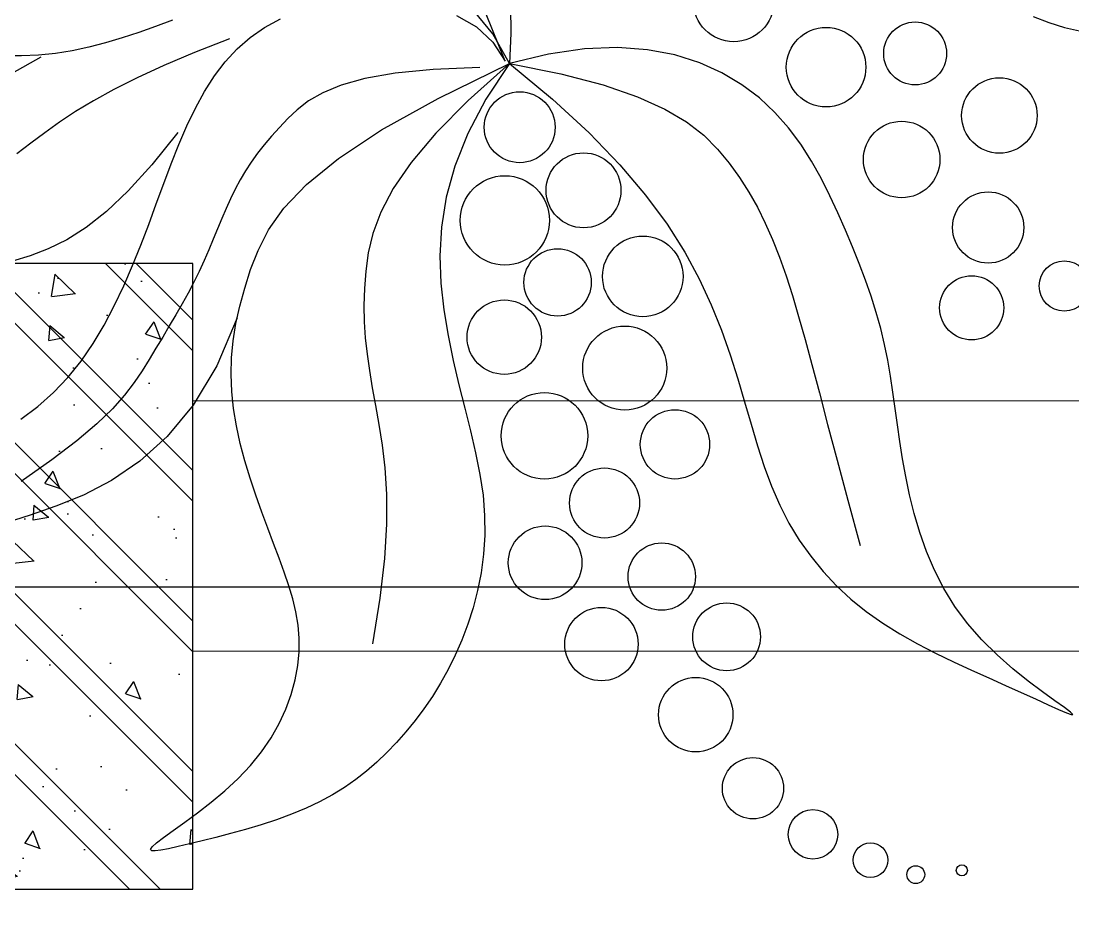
# Model space of a CAD drawing. Header units: millimetres. Extents: x -1030105 to 906887, y -616134 to 1220667.
# Drawn here: x -99296 to -98455, y 529539 to 530248 of the extents above; entities that cross this region are included whole.
import ezdxf
from ezdxf.enums import TextEntityAlignment as Align

# ---------------------------------------------------------------- set-up
doc = ezdxf.new("R2010")
doc.units = ezdxf.units.MM
doc.header["$MEASUREMENT"] = 0
for name, pattern in [('CENTER', [2, 1.25, -0.25, 0.25, -0.25]), ('DASH', [0.35, 0.25, -0.1]), ('DASHED', [0.75, 0.5, -0.25])]:
    doc.linetypes.add(name, pattern=pattern)
for name, color, linetype in [('A-Column', 4, 'Continuous'), ('A-Furniture', 143, 'Continuous'), ('A-Tree', 98, 'Continuous'), ('XR-BC-zColumn$0$LBC - BEACH CLUB - 240809 DG Rev$0$DA-WALL-PATT', 8, 'Continuous')]:
    doc.layers.add(name, color=color, linetype=linetype)
doc.layers.add('A-Wall', color=6, linetype='Continuous', lineweight=9)
doc.styles.add('Arial_Bold', font='arialbd.ttf')

# ---------------------------------------------------------------- blocks, each defined once
blk = doc.blocks.new('FUR')
at = {"layer": 'A-Furniture', "color": 8, "linetype": 'DASH', "lineweight": 9, "ltscale": 1000, "const_width": 50}
blk.add_lwpolyline([(-33574.116996225, 38198.03701352875), (-3.274180926382542e-10, 38211.88251353393), (0, 0), (-7049.126603505938, -1.164153218269348e-10, -0.3011393681377011), (-23981.73349209089, -18888.11748647457), (-49064.43265007329, -18888.11748647457, -0.06124952190979967), (-52473.9447657284, -15923.13210822688), (-52473.9447657284, -15923.13210822688, -0.127607782766149), (-56769.0085550223, -7888.247632739716), (-57047.06649999994, -6235.426486474578, -0.1924218543560013), (-53256.03130311794, 9916.925028712954), (-55726.52506250713, 11649.12232822133, -0.09220963238652186), (-52805.8425345454, 17542.93784715806, -0.09579334497253111), (-54512.04080293298, 23938.01559452759, -0.1077169431674273), (-53957.97341630229, 28268.68321032356, -0.2285839789093287), (-47025.84992466056, 33492.16687116434, 0.2045490622853214), (-42688.61020563537, 36230.61212708103, 0.1311708844373413), (-42047.51066320275, 38025.4441493589, -0.3035398224954187), (-39524.66233420366, 41042.55836063065, -0.3273425619805889)], format="xyb", close=True, dxfattribs=at)
at = {"layer": 'A-Furniture', "color": 8, "linetype": 'DASH', "ltscale": 50}
blk.add_open_spline([(-56447.03599999993, -6097.049467972713), (-55194.80878073322, -4879.432741814177), (-50278.88373038909, -2284.573604768259), (-42421.47772418463, -5454.796933513135), (-32732.45049999998, -11254.02927138517), (-23301.95049999998, -9202.029271385167), (-18023.95049999998, -504.5292713851668), (-16595.45049999998, 8921.470728614833), (-19600.32320915881, 15918.27845925349), (-21321.18391267408, 18705.60147339047), (-21789.72381129679, 19344.96383619693)], degree=3, knots=[32574.7262056019, 32574.7262056019, 32574.7262056019, 32574.7262056019, 37697.74124470179, 48060.13185932349, 55585.25195803288, 69452.98974218499, 76151.42226405158, 84447.8370469563, 94470.7732435007, 98031.73488863441, 98031.73488863441, 98031.73488863441, 98031.73488863441], dxfattribs=at)
blk = doc.blocks.new('CAY8')
at = {"color": 0, "linetype": 'ByBlock'}
for p, q in [((228.54305596823, 579.7767229568726), (227.7849597916083, 579.9934766523456)), ((227.7849597916083, 579.9934766523456), (228.434608818885, 578.5095494208235)), ((228.434608818885, 578.5095494208235), (230.5576977554902, 575.1957228446499)), ((230.5649945906498, 578.0593684473224), (228.54305596823, 579.7767229568726)), ((230.5576977554902, 575.1957228446499), (233.9070890959138, 570.2062252904234)), ((233.7068729003095, 575.0414932372678), (230.5649945906498, 578.0593684473224)), ((237.824788138847, 570.923177440347), (233.7068729003095, 575.0414932372678)), ((233.9070890959138, 570.2062252904234), (238.1574372819105, 563.7661468222304)), ((242.7748375484898, 565.9045011694125), (237.824788138847, 570.923177440347)), ((238.1574372819105, 563.7661468222304), (242.9833967540562, 556.1005775022586)), ((248.4131183706795, 560.1855445386263), (242.7748375484898, 565.9045011694125)), ((254.5957278474471, 553.966387661103), (248.4131183706795, 560.1855445386263)), ((242.9833967540562, 556.1005775022586), (248.059621954957, 547.4346073942015)), ((261.1808487358376, 547.4148060442985), (254.5957278474471, 553.966387661103)), ((248.059621954957, 547.4346073942015), (253.0607673255818, 537.9933265614909)), ((268.0350058553759, 540.569356772643), (261.1808487358376, 547.4148060442985)), ((253.0607673255818, 537.9933265614909), (257.6614873077506, 528.0018250665762)), ((275.0268095418451, 533.4362923239914), (268.0350058553759, 540.569356772643)), ((282.0248701303735, 526.0218651765917), (275.0268095418451, 533.4362923239914)), ((257.6614873077506, 528.0018250665762), (261.5364363427598, 517.6851929732165)), ((288.8977979559586, 518.3323278085609), (282.0248701303735, 526.0218651765917)), ((261.5364363427598, 517.6851929732165), (264.4322202932253, 507.2414261919348)), ((295.5142033542525, 510.3739326986051), (288.8977979559586, 518.3323278085609)), ((301.7426966605799, 502.1529323244486), (295.5142033542525, 510.3739326986051)), ((264.4322202932253, 507.2414261919348), (266.383250708679, 496.7601440256785)), ((307.4518882105276, 493.6755791647975), (301.7426966605799, 502.1529323244486)), ((266.383250708679, 496.7601440256785), (267.4958905588592, 486.3038716249448)), ((312.5322866161023, 484.9470836177225), (307.4518882105276, 493.6755791647975)), ((267.4958905588592, 486.3038716249448), (267.8765028131766, 475.9351341406236)), ((316.9619936003601, 475.9684877633354), (312.5322866161023, 484.9470836177225)), ((580.7422597632412, 481.0038326065423), (587.594332094699, 482.7274387717353)), ((587.594332094699, 482.7274387717353), (594.6653872682818, 484.0883997266083)), ((594.6653872682818, 484.0883997266083), (601.9992217712806, 485.0742105147965)), ((601.9992217712806, 485.0742105147965), (609.6396320906588, 485.6723661802625)), ((609.6396320906588, 485.6723661802625), (617.6001742562166, 485.8828667590224)), ((617.6001742562166, 485.8828667590224), (625.7734424629471, 485.7557322617886)), ((625.7734424629471, 485.7557322617886), (634.0217904492038, 485.3534876913272)), ((634.0217904492038, 485.3534876913272), (642.2075719525546, 484.7386580511247)), ((642.2075719525546, 484.7386580511247), (650.193140710895, 483.9737683440781)), ((650.193140710895, 483.9737683440781), (657.8408504617928, 483.1213435736081)), ((657.8408504617928, 483.1213435736081), (665.0130549436017, 482.2439087430048)), ((665.0130549436017, 482.2439087430048), (671.5721078933657, 481.4039888552961)), ((567.5198776778652, 476.5187044715731), (574.0653737866178, 478.9300861875254)), ((574.0653737866178, 478.9300861875254), (580.7422597632412, 481.0038326065423)), ((671.5721078933657, 481.4039888552961), (677.3834913730698, 480.6474355832634)), ((677.3834913730698, 480.6474355832634), (682.3252007419742, 479.9534072779807)), ((682.3252007419742, 479.9534072779807), (686.2783596820536, 479.2843889587693)), ((686.2783596820536, 479.2843889587693), (689.1240918758067, 478.6028656467188)), ((689.1240918758067, 478.6028656467188), (690.7435210063868, 477.8713223612158)), ((691.0177707562925, 477.0522441228259), (689.8279648078915, 476.1081159517871)), ((690.7435210063868, 477.8713223612158), (691.0177707562925, 477.0522441228259)), ((267.8765028131766, 475.9351341406236), (267.6314504428101, 465.7164567224263)), ((320.7410091633665, 466.7397916012433), (316.9619936003601, 475.9684877633354)), ((554.6478691141547, 470.7330549730123), (561.0619749493653, 473.7821924145919)), ((561.0619749493653, 473.7821924145919), (567.5198776778652, 476.5187044715731)), ((676.8276924507754, 472.1419452095815), (669.8807273076109, 470.3026675283127)), ((682.6484609031413, 473.6936077879818), (676.8276924507754, 472.1419452095815)), ((687.0552268439442, 475.0014228683376), (682.6484609031413, 473.6936077879818)), ((689.8279648078915, 476.1081159517871), (687.0552268439442, 475.0014228683376)), ((323.8693333045321, 457.2609951314462), (320.7410091633665, 466.7397916012433)), ((541.8592839485373, 463.7052405252198), (548.2441914064348, 467.3785866987109)), ((548.2441914064348, 467.3785866987109), (554.6478691141547, 470.7330549730123)), ((662.0953712942155, 468.1320071383034), (653.7594302318776, 465.5861964342712)), ((669.8807273076109, 470.3026675283127), (662.0953712942155, 468.1320071383034)), ((267.6314504428101, 465.7164567224263), (266.8670964167122, 455.7103645220941)), ((296.0507108769834, 437.3696902261599), (298.3755771013984, 461.1292075637557)), ((535.5119165829765, 459.6942589806658), (541.8592839485373, 463.7052405252198)), ((645.1607099419507, 462.6214678108681), (636.5870162451993, 459.1940536630736)), ((653.7594302318776, 465.5861964342712), (645.1607099419507, 462.6214678108681)), ((266.8670964167122, 455.7103645220941), (265.689803705538, 445.9793826892073)), ((326.3469660243809, 447.5320983542715), (323.8693333045321, 457.2609951314462)), ((523.0048815037026, 450.5843598923839), (529.2208591535764, 455.326884593569)), ((529.2208591535764, 455.326884593569), (535.5119165829765, 459.6942589806658)), ((628.3261549623876, 455.2601863848849), (620.6200498271082, 450.7948559098168)), ((636.5870162451993, 459.1940536630736), (628.3261549623876, 455.2601863848849)), ((516.8827534762622, 445.4479274056957), (523.0048815037026, 450.5843598923839)), ((620.6200498271082, 450.7948559098168), (613.5270962238737, 445.8480823284062)), ((265.689803705538, 445.9793826892073), (264.205935279484, 436.5860363743941)), ((328.1739073233057, 437.5531012693918), (326.3469660243809, 447.5320983542715)), ((510.8732449151448, 439.8988296624175), (516.8827534762622, 445.4479274056957)), ((613.5270962238737, 445.8480823284062), (607.0598074487807, 440.4886432690055)), ((504.9951256633231, 433.9183091902178), (510.8732449151448, 439.8988296624175)), ((607.0598074487807, 440.4886432690055), (601.2306967988425, 434.7853163603595)), ((264.205935279484, 436.5860363743941), (262.5145546937292, 427.5709669323205)), ((293.8916458321346, 416.3112546407738), (296.0507108769834, 437.3696902261599)), ((329.3501572005207, 427.3240038772656), (328.1739073233057, 437.5531012693918)), ((499.2744650129043, 427.4886505917038), (504.9951256633231, 433.9183091902178)), ((601.2306967988425, 434.7853163603595), (596.0522775698282, 428.8068792310823)), ((596.0522775698282, 428.8068792310823), (591.5370630591442, 422.6221095103774)), ((262.5145546937292, 427.5709669323205), (260.6855278454768, 418.8872805300725)), ((329.8757156559604, 416.8448061773688), (329.3501572005207, 427.3240038772656)), ((493.766530048737, 420.5963067634748), (499.2744650129043, 427.4886505917038)), ((260.6855278454768, 418.8872805300725), (258.7814212181565, 410.466199539298)), ((488.5338873046076, 413.2287726747109), (493.766530048737, 420.5963067634748)), ((536.3946233822953, 399.137192581702), (548.2410569418153, 419.5125427911207)), ((591.5370630591442, 422.6221095103774), (587.6975665629525, 416.2997848269242)), ((291.9140235874966, 397.6537806378929), (293.8916458321346, 416.3112546407738)), ((329.7797803823069, 406.1071715018279), (329.8757156559604, 416.8448061773688)), ((483.6391033137788, 405.37354329564), (488.5338873046076, 413.2287726747109)), ((587.6975665629525, 416.2997848269242), (584.5463013778735, 409.9086828090094)), ((258.7814212181565, 410.466199539298), (256.8648012942158, 402.2389463308591)), ((584.5463013778735, 409.9086828090094), (582.0790964049247, 403.4967393815768)), ((256.8648012942158, 402.2389463308591), (254.9982345566259, 394.1367432765346)), ((329.2083398390405, 395.0694165086552), (329.7797803823069, 406.1071715018279)), ((479.1447446104303, 397.0181135962284), (483.6391033137788, 405.37354329564)), ((582.0790964049247, 403.4967393815768), (580.2250429638898, 397.0285236498476)), ((290.1334857633865, 381.0971480466342), (291.9140235874966, 397.6537806378929)), ((475.1133777272353, 388.1499785463766), (479.1447446104303, 397.0181135962284)), ((527.0477186799562, 381.0596376957128), (536.3946233822953, 399.137192581702)), ((580.2250429638898, 397.0285236498476), (578.8965479783601, 390.4477630155689)), ((254.9982345566259, 394.1367432765346), (253.2442874878998, 386.0908127467283)), ((328.3365801785858, 383.6815211880548), (329.2083398390405, 395.0694165086552)), ((253.2442874878998, 386.0908127467283), (251.6655265710087, 378.0323771135463)), ((471.6075691988972, 378.7566331159851), (475.1133777272353, 388.1499785463766)), ((578.8965479783601, 390.4477630155689), (578.0060183729747, 383.6981848801606)), ((288.5656739813003, 366.3412366972934), (290.1334857633865, 381.0971480466342)), ((327.3396875521885, 371.893465529969), (328.3365801785858, 383.6815211880548)), ((519.846842511799, 365.026651733433), (527.0477186799562, 381.0596376957128)), ((578.0060183729747, 383.6981848801606), (577.465861071194, 376.7235166445189)), ((251.6655265710087, 378.0323771135463), (250.324518289317, 369.8926587475235)), ((468.6898855581549, 368.8255722744962), (471.6075691988972, 378.7566331159851)), ((577.465861071194, 376.7235166445189), (577.1884829970022, 369.467485710129)), ((250.324518289317, 369.8926587475235), (249.2702730536275, 361.6133008852066)), ((326.392848112142, 359.655229524602), (327.3396875521885, 371.893465529969)), ((287.2262298613587, 353.0859264199044), (288.5656739813003, 366.3412366972934)), ((466.3832678910931, 358.3541907893468), (468.6898855581549, 368.8255722744962)), ((514.4384945542351, 350.7850082956011), (519.846842511799, 365.026651733433)), ((577.1884829970022, 369.467485710129), (577.0862910754313, 361.8738194786729)), ((249.2702730536275, 361.6133008852066), (248.4975769907196, 353.1776302195303)), ((325.6712480098886, 346.9167931620923), (326.392848112142, 359.655229524602)), ((577.0862910754313, 361.8738194786729), (577.0716922290903, 353.8862453512429)), ((464.5521554935785, 347.3794826158282), (466.3832678910931, 358.3541907893468)), ((577.0716922290903, 353.8862453512429), (577.0612644822559, 345.4745428444894)), ((248.4975769907196, 353.1776302195303), (247.9876601554006, 344.5793943103581)), ((286.1307950244682, 341.0310970442388), (287.2262298613587, 353.0859264199044)), ((510.4691744838074, 338.0814809828244), (514.4384945542351, 350.7850082956011)), ((247.9876601554006, 344.5793943103581), (247.7217526035256, 335.8123407153926)), ((325.3500733980491, 333.6281364324477), (325.6712480098886, 346.9167931620923)), ((463.0213622137107, 335.9483415063096), (464.5521554935785, 347.3794826158282)), ((577.0612644822559, 345.4745428444894), (576.9882702519917, 336.7126999365737)), ((285.2950110915353, 329.8766283996101), (286.1307950244682, 341.0310970442388)), ((507.5853819769927, 326.6628433964306), (510.4691744838074, 338.0814809828244)), ((247.7217526035256, 335.8123407153926), (247.6810843898365, 326.8702169932531)), ((325.6045104283276, 319.739239325414), (325.3500733980491, 333.6281364324477)), ((461.6157018993927, 324.1076612130946), (463.0213622137107, 335.9483415063096)), ((576.9882702519917, 336.7126999365737), (576.7901430567017, 327.700756720953)), ((247.6810843898365, 326.8702169932531), (247.8468855694027, 317.7467707034757)), ((284.737648007098, 319.3583522138233), (285.2950110915353, 329.8766283996101)), ((576.7901430567017, 327.700756720953), (576.4043164121704, 318.5387532918703)), ((460.1599883990511, 311.904335488618), (461.6157018993927, 324.1076612130946)), ((505.4336167103993, 316.2758691365034), (507.5853819769927, 326.6628433964306)), ((247.8468855694027, 317.7467707034757), (248.2003861974245, 308.4357494038286)), ((284.4899890125762, 309.3559078017734), (284.737648007098, 319.3583522138233)), ((326.6261512537258, 305.1753045594978), (325.6045104283276, 319.739239325414)), ((503.6603783600458, 306.6673318035846), (505.4336167103993, 316.2758691365034)), ((576.4043164121704, 318.5387532918703), (575.7682238371945, 309.326729741997)), ((458.4790355601963, 299.3852580856419), (460.1599883990511, 311.904335488618)), ((248.2003861974245, 308.4357494038286), (248.7228163289055, 298.9309006529311)), ((284.5864456734143, 299.7848863756026), (284.4899890125762, 309.3559078017734)), ((501.9575272526945, 297.6105781420429), (503.6603783600458, 306.6673318035846)), ((575.7682238371945, 309.326729741997), (574.8192988474275, 300.1647261651178)), ((328.6722120328941, 289.7624257638618), (326.6261512537258, 305.1753045594978)), ((574.8192988474275, 300.1647261651178), (573.4949749608804, 291.1527826548208)), ((248.7228163289055, 298.9309006529311), (249.4235609365733, 289.2363928313443)), ((285.0614295553842, 290.560879148763), (284.5864456734143, 299.7848863756026)), ((456.3976572317133, 286.5973227561426), (458.4790355601963, 299.3852580856419)), ((500.1983663103547, 288.9852474664458), (501.9575272526945, 297.6105781420429)), ((642.7161815662275, 294.4207004401924), (658.8035235170482, 296.2841502324536)), ((658.8035235170482, 296.2841502324536), (673.9072955171887, 296.67846155794)), ((673.9072955171887, 296.67846155794), (687.8560778239207, 296.2631734687548)), ((687.8560778239207, 296.2631734687548), (700.539868047048, 295.5795651804237)), ((249.4235609365733, 289.2363928313443), (250.4246246620187, 279.3980776051703)), ((285.9493522243883, 281.599477333004), (285.0614295553842, 290.560879148763)), ((332.016314926108, 273.3019192963638), (328.6722120328941, 289.7624257638618)), ((573.4949749608804, 291.1527826548208), (571.732685694582, 282.3909393048907)), ((608.2764667831962, 283.6482292404489), (625.8166894076512, 290.4285731269574)), ((625.8166894076512, 290.4285731269574), (642.7161815662275, 294.4207004401924)), ((453.7406672610468, 273.5874232524238), (456.3976572317133, 286.5973227561426)), ((498.3015591059102, 280.6975522355806), (500.1983663103547, 288.9852474664458)), ((250.4246246620187, 279.3980776051703), (251.8761670633121, 269.472227463435)), ((287.2846252453473, 272.8162721409262), (285.9493522243883, 281.599477333004)), ((496.1857692116555, 272.653704907907), (498.3015591059102, 280.6975522355806)), ((571.732685694582, 282.3909393048907), (569.4776853887179, 273.9521420292895)), ((590.2669334361799, 273.4201297277777), (608.2764667831962, 283.6482292404489)), ((667.3650333104542, 273.9266104072613), (685.9874255370687, 278.6561099316841)), ((336.9320820922676, 255.5951015136834), (332.016314926108, 273.3019192963638)), ((450.3075745089463, 260.4047702748594), (453.7406672610468, 273.5874232524238)), ((569.4776853887179, 273.9521420292895), (566.706511675382, 265.8009600220339)), ((571.9595091088722, 259.0847355350725), (590.2669334361799, 273.4201297277777)), ((652.0305097563269, 269.3315399567673), (667.3650333104542, 273.9266104072613)), ((251.8761670633121, 269.472227463435), (253.9283477000299, 259.5151148933965)), ((289.1016601840984, 264.1268547854579), (287.2846252453473, 272.8162721409262)), ((493.7696601996886, 264.759917941361), (496.1857692116555, 272.653704907907)), ((639.5177345782595, 264.8552672918249), (652.0305097563269, 269.3315399567673)), ((291.4348686064786, 255.4468164788723), (289.1016601840984, 264.1268547854579)), ((490.9718956425659, 256.9224037945332), (493.7696601996886, 264.759917941361)), ((566.706511675382, 265.8009600220339), (563.403523010611, 257.8748682994792)), ((629.3605874785153, 260.4821611256284), (639.5177345782595, 264.8552672918249)), ((253.9283477000299, 259.5151148933965), (256.7313261307008, 249.5830123839496)), ((445.7966678876128, 247.1078423134841), (450.3075745089463, 260.4047702748594)), ((553.5256135442633, 239.9825076100988), (571.9595091088722, 259.0847355350725)), ((563.403523010611, 257.8748682994792), (559.5530778494594, 250.111341876147)), ((621.0929481598159, 256.1965901705207), (629.3605874785153, 260.4821611256284)), ((107.3196061582439, 251.6966398855529), (100.7057624676472, 256.1447648201884)), ((294.4064981465654, 246.6763498846503), (291.4348686064786, 255.4468164788723)), ((343.6931356924342, 236.4432887743988), (336.9320820922676, 255.5951015136834)), ((487.7111391125818, 249.0473749256871), (490.9718956425659, 256.9224037945332)), ((608.3617116789919, 247.8255287414377), (614.2486963257343, 251.982923138059)), ((614.2486963257343, 251.982923138059), (621.0929481598159, 256.1965901705207)), ((113.8180859910444, 246.6035199139533), (107.3196061582439, 251.6966398855529)), ((120.2651954275661, 240.8320580839372), (113.8180859910444, 246.6035199139533)), ((256.7313261307008, 249.5830123839496), (260.4352619141155, 239.7321924224179)), ((298.4901407165689, 237.6540534728065), (294.4064981465654, 246.6763498846503)), ((439.8809313218972, 233.7574348058133), (445.7966678876128, 247.1078423134841)), ((483.9060541818344, 241.0410437933479), (487.7111391125818, 249.0473749256871)), ((559.5530778494594, 250.111341876147), (555.1395346471127, 242.4478557672792)), ((602.9658739227034, 243.7087756922792), (608.3617116789919, 247.8255287414377)), ((674.768212162775, 248.9775588086068), (664.4228443875636, 245.94300975236)), ((479.3848260161776, 232.8239237075195), (483.9060541818344, 241.0410437933479)), ((555.1395346471127, 242.4478557672792), (550.1472518593455, 234.8218849881177)), ((597.6763991865755, 239.6180747956769), (602.9658739227034, 243.7087756922792)), ((654.4653887045806, 242.1581601421294), (644.8770752198416, 237.5729899672024)), ((664.4228443875636, 245.94300975236), (654.4653887045806, 242.1581601421294)), ((260.4352619141155, 239.7321924224179), (265.1903146093264, 230.0189274976965)), ((304.2472242973981, 228.2031271637115), (298.4901407165689, 237.6540534728065)), ((352.5730978855736, 215.6477974348618), (343.6931356924342, 236.4432887743988)), ((592.4338493132327, 235.5430052235988), (597.6763991865755, 239.6180747956769)), ((644.8770752198416, 237.5729899672024), (635.6380912640761, 232.1635313153329)), ((432.2333487365195, 220.4143431889697), (439.8809313218972, 233.7574348058133)), ((473.6137261534113, 224.3737313855618), (479.3848260161776, 232.8239237075195)), ((550.1472518593455, 234.8218849881177), (544.5605879411469, 227.1709045539701)), ((582.1771172279059, 227.4022451093351), (587.2601225703202, 231.4741882397811)), ((587.2601225703202, 231.4741882397811), (592.4338493132327, 235.5430052235988)), ((635.6380912640761, 232.1635313153329), (626.7244530694898, 226.0100246610036)), ((265.1903146093264, 230.0189274976965), (271.1466437744039, 220.4994900975016)), ((312.2391768695034, 218.1467708784567), (304.2472242973981, 228.2031271637115)), ((544.5605879411469, 227.1709045539701), (538.3639013486845, 219.4323894800127)), ((577.2067315547483, 223.3177970961278), (582.1771172279059, 227.4022451093351)), ((626.7244530694898, 226.0100246610036), (618.1111340941807, 219.2187625757888)), ((271.1466437744039, 220.4994900975016), (278.4499594757672, 211.2501850619537)), ((422.5269040558724, 207.1393629013201), (432.2333487365195, 220.4143431889697)), ((465.9685477245675, 215.6824843973609), (473.6137261534113, 224.3737313855618)), ((572.3708638193439, 219.2114654640263), (577.2067315547483, 223.3177970961278)), ((323.0274264142517, 207.3081845373472), (312.2391768695034, 218.1467708784567)), ((363.8455908318301, 193.0099438536508), (352.5730978855736, 215.6477974348618)), ((455.825083861595, 206.7422003118863), (465.9685477245675, 215.6824843973609)), ((538.3639013486845, 219.4323894800127), (531.3712998134743, 211.5857308376526)), ((563.1902752389233, 210.8956364022106), (567.6914122912367, 215.0738714780764)), ((567.6914122912367, 215.0738714780764), (572.3708638193439, 219.2114654640263)), ((618.1111340941807, 219.2187625757888), (609.7731077955923, 211.8960376322448)), ((278.4499594757672, 211.2501850619537), (287.2281738076654, 202.4274466370571)), ((531.3712998134743, 211.5857308376526), (522.7158881751693, 203.7779839217783)), ((558.8794445808107, 206.67415503353), (563.1902752389233, 210.8956364022106)), ((609.7731077955923, 211.8960376322448), (601.685347631299, 204.1481424011599)), ((337.1734009120937, 195.5105680614743), (323.0274264142517, 207.3081845373472)), ((410.4345812052652, 193.9932893800524), (422.5269040558724, 207.1393629013201)), ((442.5591276954601, 197.5448966989588), (455.825083861595, 206.7422003118863)), ((522.7158881751693, 203.7779839217783), (511.3605205499498, 196.1981200852115)), ((554.7312868282697, 202.4339163039713), (558.8794445808107, 206.67415503353)), ((601.685347631299, 204.1481424011599), (593.8228270586133, 196.0813694550907)), ((287.2281738076654, 202.4274466370571), (297.60474937047, 194.207741420827)), ((546.7728306863373, 194.0222166211988), (550.7082621431055, 198.2061826785084)), ((550.7082621431055, 198.2061826785084), (554.7312868282697, 202.4339163039713)), ((297.60474937047, 194.207741420827), (309.7031487657314, 186.7675360105586)), ((355.238528343938, 182.5771213712087), (337.1734009120937, 195.5105680614743)), ((377.7842366910209, 168.3310443875107), (363.8455908318301, 193.0099438536508)), ((395.6293641085667, 181.0369180630751), (410.4345812052652, 193.9932893800524)), ((425.5464723575878, 188.0825911276133), (442.5591276954601, 197.5448966989588)), ((511.3605205499498, 196.1981200852115), (496.2680510543232, 189.0351106784819)), ((542.8874526185264, 189.9132805975405), (546.7728306863373, 194.0222166211988)), ((593.8228270586133, 196.0813694550907), (586.1605195357643, 187.8020113652838)), ((404.1629109791411, 178.3473011671467), (425.5464723575878, 188.0825911276133)), ((496.2680510543232, 189.0351106784819), (476.4013338042732, 182.4779270535601)), ((539.0145881010194, 185.9106370718528), (542.8874526185264, 189.9132805975405)), ((586.1605195357643, 187.8020113652838), (578.673398519999, 179.4163607037717)), ((309.7031487657314, 186.7675360105586), (323.6468345941485, 180.2832970042018)), ((377.7842366910209, 168.3310443875107), (355.238528343938, 182.5771213712087)), ((476.4013338042732, 182.4779270535601), (450.7232229163728, 176.7155405626127)), ((535.1166972952287, 182.0455485089788), (539.0145881010194, 185.9106370718528)), ((323.6468345941485, 180.2832970042018), (339.5592694572715, 174.9314909998375)), ((377.7842366910209, 168.3310443875107), (395.6293641085667, 181.0369180630751)), ((377.7842366910209, 168.3310443875107), (404.1629109791411, 178.3473011671467)), ((527.0967202104603, 174.8447494718803), (531.1562403613225, 178.3492773735652)), ((531.1562403613225, 178.3492773735652), (535.1166972952287, 182.0455485089788)), ((578.673398519999, 179.4163607037717), (571.3333091195254, 171.0296679625408)), ((339.5592694572715, 174.9314909998375), (357.563915955865, 170.8885845950881)), ((418.1965725063437, 171.936922556366), (377.7842366910209, 168.3310443875107)), ((450.7232229163728, 176.7155405626127), (418.1965725063437, 171.936922556366)), ((518.5522286375362, 168.360903385701), (522.9058107503024, 171.5215439725525)), ((522.9058107503024, 171.5215439725525), (527.0967202104603, 174.8447494718803)), ((609.0389938556928, 169.5124031800169), (620.4375642523974, 171.8336456805282)), ((620.4375642523974, 171.8336456805282), (630.9038940549381, 172.8512409647756)), ((630.9038940549381, 172.8512409647756), (640.732045732324, 172.8746879023183)), ((640.732045732324, 172.8746879023183), (650.21608175435, 172.2134853624539)), ((357.563915955865, 170.8885845950881), (377.7842366910209, 168.3310443875107)), ((371.6778717071593, 154.1521932087071), (377.7842366910209, 168.3310443875107)), ((377.7842366910209, 168.3310443875107), (380.4283157178888, 151.2098696183621)), ((379.5013676186736, 166.4372518512337), (379.9519307349274, 140.5676268740081)), ((381.856037362706, 155.0890685864451), (379.5013676186736, 166.4372518512337)), ((514.0046905295039, 165.3440702217722), (518.5522286375362, 168.360903385701)), ((571.3333091195254, 171.0296679625408), (564.0995830446282, 162.743015314767)), ((596.4141203958152, 165.5780145948611), (609.0389938556928, 169.5124031800169)), ((392.6605350110494, 164.8697043491793), (415.2639289099116, 157.2798191230631)), ((504.2026129564201, 159.6667962019146), (509.2319130837441, 162.4522869904922)), ((509.2319130837441, 162.4522869904922), (514.0046905295039, 165.3440702217722)), ((564.0995830446282, 162.743015314767), (556.9284236551775, 154.6564428543661)), ((582.2688814030353, 159.7209810558943), (596.4141203958152, 165.5780145948611)), ((415.2639289099116, 157.2798191230631), (433.9955531470496, 152.1793778803058)), ((493.2493112869724, 154.3396619939322), (498.8855068050052, 156.9688403662894)), ((498.8855068050052, 156.9688403662894), (504.2026129564201, 159.6667962019146)), ((566.3092144078855, 151.6318036939501), (582.2688814030353, 159.7209810558943)), ((367.1802860766493, 141.5806322714288), (371.6778717071593, 154.1521932087071)), ((380.4283157178888, 151.2098696183621), (385.2286308232233, 136.9496119462801)), ((386.9707935536662, 144.9208423141336), (381.856037362706, 155.0890685864451)), ((433.9955531470496, 152.1793778803058), (449.3584644297971, 149.2198914767378)), ((480.2654876257529, 149.7022698573801), (487.1841141649948, 151.8217113670416)), ((487.1841141649948, 151.8217113670416), (493.2493112869724, 154.3396619939322)), ((548.2410569418153, 141.0009836398622), (566.3092144078855, 151.6318036939501)), ((556.9284236551775, 154.6564428543661), (549.7760343121572, 146.8699906742713)), ((394.354806983416, 135.9283592382289), (386.9707935536662, 144.9208423141336)), ((449.3584644297971, 149.2198914767378), (461.8557194655532, 148.0528707678623)), ((461.8557194655532, 148.0528707678623), (471.990374961717, 148.3298266094444)), ((471.990374961717, 148.3298266094444), (480.2654876257529, 149.7022698573801)), ((549.7760343121572, 146.8699906742713), (542.5986183759615, 139.4836988684638)), ((542.5986183759615, 139.4836988684638), (535.3523792069846, 132.5976075303352)), ((535.3523792069846, 132.5976075303352), (527.9935201661447, 126.3117567537356)), ((527.9935201661447, 126.3117567537356), (520.4782446139016, 120.7261866317949)), ((520.4782446139016, 120.7261866317949), (512.7601489992176, 115.9315584857559)), ((611.5082843779692, 116.9913635450157), (620.0877133358463, 119.4485984439325)), ((620.0877133358463, 119.4485984439325), (628.6389873761964, 121.9433485440113)), ((512.7601489992176, 115.9315584857559), (504.7824021252618, 111.9810185461702)), ((582.4664885814509, 110.6325658444348), (592.976092570274, 112.5395797504552)), ((592.976092570274, 112.5395797504552), (602.5659698705513, 114.671683977258)), ((602.5659698705513, 114.671683977258), (611.5082843779692, 116.9913635450157)), ((496.4855658846882, 108.9183342711131), (487.8102021691684, 106.7872731189218)), ((504.7824021252618, 111.9810185461702), (496.4855658846882, 108.9183342711131)), ((542.6976775248131, 106.6372158514368), (557.5994449545706, 107.6438689155566)), ((557.5994449545706, 107.6438689155566), (570.7649940079373, 108.9881572398099)), ((570.7649940079373, 108.9881572398099), (582.4664885814509, 110.6325658444348)), ((487.8102021691684, 106.7872731189218), (478.6968728704396, 105.6316025468859)), ((506.5968319542317, 105.7868754246101), (525.7875278233714, 106.0057130281293)), ((525.7875278233714, 106.0057130281293), (542.6976775248131, 106.6372158514368)), ((530.3481054702952, 86.56876605283651), (539.5401624579117, 86.49582017246757)), ((539.5401624579117, 86.49582017246757), (548.5945729805553, 86.29782421243908)), ((548.5945729805553, 86.29782421243908), (557.5175937874465, 85.91225313206996)), ((557.5175937874465, 85.91225313206996), (566.3154816289189, 85.27658189172689)), ((566.3154816289189, 85.27658189172689), (574.9944932542585, 84.32828545105622)), ((574.9944932542585, 84.32828545105622), (583.560885413799, 83.00483876996623)), ((583.560885413799, 83.00483876996623), (592.020914856761, 81.24371680849617)), ((592.020914856761, 81.24371680849617), (600.3756244344568, 78.99698369736325)), ((616.1470676923218, 82.716173839357), (599.4955196749816, 80.17661147579383)), ((600.3756244344568, 78.99698369736325), (608.6052014014585, 76.27506025281218)), ((608.6052014014585, 76.27506025281218), (616.6846191144305, 73.10295646097984))]:
    blk.add_line(p, q, dxfattribs=at)
for centre, radius in [((308.871727297048, 634.0487209166113), 2.81873166861981), ((331.5741172537182, 627.7466843330785), 4.545372486394402), ((350.4927755512927, 612.6217852167556), 8.822843673474523), ((373.1951655079629, 589.93442711227), 12.60709149153757), ((393.3750590308209, 557.1638217898453), 15.59099735597442), ((407.2487244603126, 511.7891244401562), 18.94813183971715), ((378.4606751219708, 480.3368960959069), 17.24927962176853), ((439.3253496173438, 461.1292075637557), 18.66978943225168), ((398.4200259157897, 439.945839492686), 17.14734747035369), ((451.3922691483695, 412.2168672088392), 18.73870680104093), ((412.2937173283954, 394.5711421433898), 17.82511153813365), ((368.1501726403385, 379.446243026674), 17.64572506551252), ((154.2224266477442, 374.6945903102187), 12.80511311516639), ((202.2734854598257, 368.2920148935536), 16.32382515663563), ((428.6898791916992, 351.7172707428927), 22.01284316869965), ((378.2401323929316, 334.0715456774433), 21.3969291632495), ((179.8496580143928, 333.0779066786945), 18.11519118753826), ((429.9511144170483, 297.5197108608718), 18.94815065717508), ((353.0152719851048, 293.7384813667904), 20.51842207483037), ((154.2224266477442, 281.8573976400166), 19.20768853203212), ((208.6802933017334, 285.0586853483492), 19.47298373191511), ((394.6362942566284, 281.1344081992011), 17.14438200037023), ((408.5099856687757, 242.0617474335031), 22.72236951363427), ((365.6277021891819, 242.0617474335031), 19.07366132155314), ((183.0530619350848, 237.0394451590491), 16.01023344620376), ((227.9006908434258, 227.4356008930063), 20.24801601463795), ((384.546360486298, 200.4682607190716), 18.04683458001724), ((259.9347300518511, 179.4163607037717), 20.50649462682387)]:
    blk.add_circle(centre, radius, dxfattribs=at)
blk = doc.blocks.new('CÂY')
at = {"layer": 'A-Tree', "color": 8, "ltscale": 10, "xscale": 1.569782766103744, "yscale": 1.569782766103744, "zscale": 1.569782766103744, "rotation": 200.858703561391}
blk.add_blockref('CAY8', (-9251.686346543342, 21561.01204435516), dxfattribs=at)
blk = doc.blocks.new('BỐ TRÍ LAY OUT')
at = {"layer": 'A-Furniture', "color": 3}
for name, p in [('CÂY', (4286.75486311756, 4469.288343299762)), ('FUR', (48783.7433631176, 18654.71482977469))]:
    blk.add_blockref(name, p, dxfattribs=at)
blk = doc.blocks.new('*U1486')
at = {"color": 8, "linetype": 'CENTER', "ltscale": 500}
blk.add_line((-6392.643045294039, 7811.817619178139), (-6055.4829418041, 7811.817619178139), dxfattribs=at)
at = {"style": 'Arial_Bold'}
blk.add_attdef('TRUC', text='', height=2.5, dxfattribs=at).set_placement((-6401.947800032925, 7811.817619178007), align=Align.MIDDLE_CENTER)
blk = doc.blocks.new('TRỤC')
at = {"color": 0, "xscale": 199.9999999999901, "yscale": 199.9999999999901, "zscale": 199.9999999999901}
blk.add_blockref('*U1486', (1270336.330398289, -1537162.025534922), dxfattribs=at)
blk = doc.blocks.new('KIẾN TRÚC')
h = blk.add_hatch(color=9)
h.dxf.hatch_style = 1
edge = h.paths.add_edge_path(flags=16)
edge.add_line((62281.95049999998, 27412.02927138517), (55232.82389649404, 27412.02927138505))
edge.add_arc((32545.50878812408, 30716.66293956665), 22926.72829924391, 284.53695158247865, 351.7125813344091, ccw=False)
edge.add_line((38300.21700792988, 8523.911784915952), (13217.51784992669, 8523.911784910597))
edge.add_arc((23753.10182550838, 24110.84943410289), 18813.58963585476, 227.7677182561868, 235.9442986410003, ccw=False)
edge.add_arc((7788.819823088517, 12733.3910908635), 4187.039666959467, 236.0590124962323, 322.4360737019827, ccw=False)
edge.add_arc((13873.5970987339, 18503.25729619298), 12505.26566685072, 190.8327360748526, 227.6605687844487, ccw=False)
edge.add_arc((25477.52443721271, 20792.18331255531), 24332.69085544715, 180.6832153365221, 190.991126688788, ccw=False)
edge.add_arc((3282.93561756362, 20557.21277457592), 2137.084471138149, 101.08076224722828, 181.479400931386, ccw=False)
edge.add_line((2872.204064266523, 22654.45611475036), (4986.06665855035, 23013.11448664329))
edge.add_arc((28039.69241930227, 24288.4119512235), 23088.87273861522, 153.2014320220877, 183.1663029992741, ccw=False)
edge.add_arc((10232.26976538847, 40544.64471371844), 6483.106001901682, 182.8401094538115, 244.3962742115525, ccw=False)
edge.add_arc((-6425.00274742386, 39970.86676714511), 10185.26120742048, 1.420812516492314, 26.70695635716553)
edge.add_arc((10590.58143904217, 49414.25633883046), 9292.69259551461, 144.7133172211654, 211.5754885360199, ccw=False)
edge.add_arc((-12326.15115191392, 64090.21360378864), 17935.64217367859, 328.7375359512051, 356.1899532233969)
edge.add_arc((16735.32676788772, 62308.59922571364), 11181.04393981935, 84.1243873636841, 176.9761863570094, ccw=False)
edge.add_arc((20708.98128665387, 99752.52490135818), 26473.21942281876, 263.8653720447036, 288.4869561324928)
edge.add_arc((35667.35201082098, 54479.70646712999), 21207.13938727637, 73.35106851793267, 108.03023985438841, ccw=False)
edge.add_arc((44765.46109434243, 84516.17499720305), 10177.42256554817, 252.7258710955127, 285.7130125077479)
edge.add_arc((49658.99676799333, 68415.98596348311), 6655.601145545619, 49.49953772748103, 108.7311152981473, ccw=False)
edge.add_arc((48035.04809900769, 66009.84854850778), 9545.540963997893, -2.328829575281418, 51.46764420018991, ccw=False)
edge.add_line((57572.70516659174, 65621.96975748474), (49483.50000000001, 65623.9117849106))
edge.add_line((49483.50000000001, 65623.9117849106), (62281.95049999965, 65623.9117849191))
edge.add_line((62281.95049999965, 65623.9117849191), (62281.95049999998, 27412.02927138517))
h.paths.add_polyline_path([(0, 77895.5), (64428.50000000001, 77895.5), (64428.50000000001, -0.577250000089407), (-1.792749999687658, 0.577250000089407)])
at = {"layer": 'A-Wall'}
blk.add_lwpolyline([(7119.914499981096, 34232.96587952122), (8388.757962471107, 36293.609477491), (8388.757962471107, 40168.3041132607), (8588.757962471107, 40168.3041132607), (9241.49999998114, 40168.30411326047), (9241.49999998114, 39968.30411326047), (8588.757962471107, 39968.3041132607), (8588.757962471107, 36618.41606851458), (9025.919196862495, 37328.95430011232), (9196.231679263758, 37224.10365234001), (7321.000118190423, 34178.10108555353), (7619.914499981096, 34178.10108555353), (7619.914499981096, 34068.3721871298), (14288.75796247064, 34068.3721871298), (14288.75796247064, 37269.80241388897), (14488.75796247064, 37269.80241388897), (14488.75796247064, 33868.3721871298), (7619.914499981096, 33868.3721871298), (7619.914499981096, 33678.10108555353), (7119.914499981096, 33678.10108555353), (7119.914499981096, 34232.96587952122), (7411.87325098156, 34707.20443405677)], close=True, dxfattribs=at)
at = {"color": 3}
blk.add_blockref('TRỤC', (5188.757962470409, 8718.304113260703), dxfattribs=at)
blk = doc.blocks.new('*U1464')
at = {"layer": 'XR-BC-zColumn$0$LBC - BEACH CLUB - 240809 DG Rev$0$DA-WALL-PATT'}
h = blk.add_hatch(dxfattribs=at)
h.set_pattern_fill('1BT-01', color=256, scale=20, pattern_type=2)
h.set_pattern_definition([(49.99999999999999, (0, 0), (143.4520365201507, -12.55042699651902), [15, -165]), (355, (0, 0), (-27.7502667226, 150.4384267400024), [12, -132]), (100.4514, (11.954336, -1.045868), (115.7018763428043, 137.8879084121907), [12.748038, -140.2284224]), (46.18420000000001, (0, 40), (213.4482097251289, -33.10380286580362), [22.5, -247.5]), (96.6356, (17.787349, 37.2413386), (186.9325411097407, 194.8235741800883), [19.1220576, -210.3426]), (351.1842, (0, 40), (186.9323890267254, 194.8237201850649), [18, -198]), (21, (20, 30), (119.3814104236923, -80.52377813306776), [15, -165]), (326.0000000000001, (20, 30), (48.66306638431634, 145.0300090093706), [12, -132]), (71.4514, (29.9484466, 23.2896788), (168.044525716298, 64.50609934199048), [12.748038, -140.2284224]), (37.50000000000001, (0, 0), (2.431971063458134, 66.5787707662623), [0, -130.4, 0, -134, 0, -132.5]), (7.499999999999999, (0, 0), (52.61390748842972, 78.88234237647205), [0, -76.39999999999999, 0, -127.4, 0, -50.5]), (327.5, (-44.6, 0), (106.7644872344818, -4.510974346875951), [0, -50, 0, -156, 0, -207]), (317.5, (-64.6, 0), (116.6372338684772, 20.02099646646354), [0, -65, 0, -103.6, 0, -147]), (45, (0, 0), (-60.10407640085654, 60.10407640085654), []), (45, (0, 24.5), (-60.10407640085654, 60.10407640085654), [])])
h.paths.add_polyline_path([(6.123233995736766e-15, 0), (500, 0), (500, 500), (6.123233995736766e-15, 500)])
at = {"color": 0}
blk.add_lwpolyline([(6.123233995736766e-15, 0), (500, 0), (500, 500), (6.123233995736766e-15, 500)], close=True, dxfattribs=at).dxf.unprotected_set("ltscale", 0)
blk = doc.blocks.new('cot tang tren')
at = {"rotation": 270}
blk.add_blockref('*U1464', (12516.80348289205, 82027.75164823805), dxfattribs=at)

msp = doc.modelspace()

# ---------------------------------------------------------------- linework, layer by layer
at = {"color": 1, "linetype": 'DASHED', "ltscale": 1000, "const_width": 50}
msp.add_lwpolyline([(-78070.66649622499, 561486.5662849139), (-44496.54950000049, 561500.4117849191), (-44496.54950000002, 523288.5292713852), (-51545.67610350606, 523288.5292713851, -0.3011393681377011), (-68478.28299209109, 504400.4117849106), (-93560.98215007345, 504400.4117849106, -0.06124952190979967), (-96970.49426572846, 507365.3971631583), (-95985.65071073879, 508253.6354169543, -0.1789094553322439), (-99393.28219433251, 517053.1027849106), (-101543.616, 517053.1027849106, -0.1924218543560013), (-97752.580803118, 533205.4543000981), (-100223.0745625073, 534937.6515996065, -0.09220963238652186), (-97302.3920345456, 540831.4671185432, -0.09579334497253111), (-99008.59030293307, 547226.5448659128, -0.1077169431674273), (-98454.52291630238, 551557.2124817087, -0.2285839789093287), (-91522.39942466054, 556780.6961425495, 0.2045490622853214), (-87185.15970563545, 559519.1413984662, 0.1311708844373413), (-86544.06016320275, 561313.9734207441, -0.3035398224954187), (-84021.21183420374, 564331.0876320158, -0.3273425619805889)], format="xyb", close=True, dxfattribs=at)
at = {"color": 3}
msp.add_circle((-94489.74203751009, 531446.3024138749), 5942.613100312441, dxfattribs=at)

# ---------------------------------------------------------------- block references
for name, p in [('KIẾN TRÚC', (-106778.5, 495876.5)), ('BỐ TRÍ LAY OUT', (-93480.29286311776, 504642.1131132607))]:
    msp.add_blockref(name, p, dxfattribs=at)
at = {"layer": 'A-Column'}
msp.add_blockref('cot tang tren', (-112175.3889829109, 448026.8494373155), dxfattribs=at)

doc.saveas('drawing.dxf')
